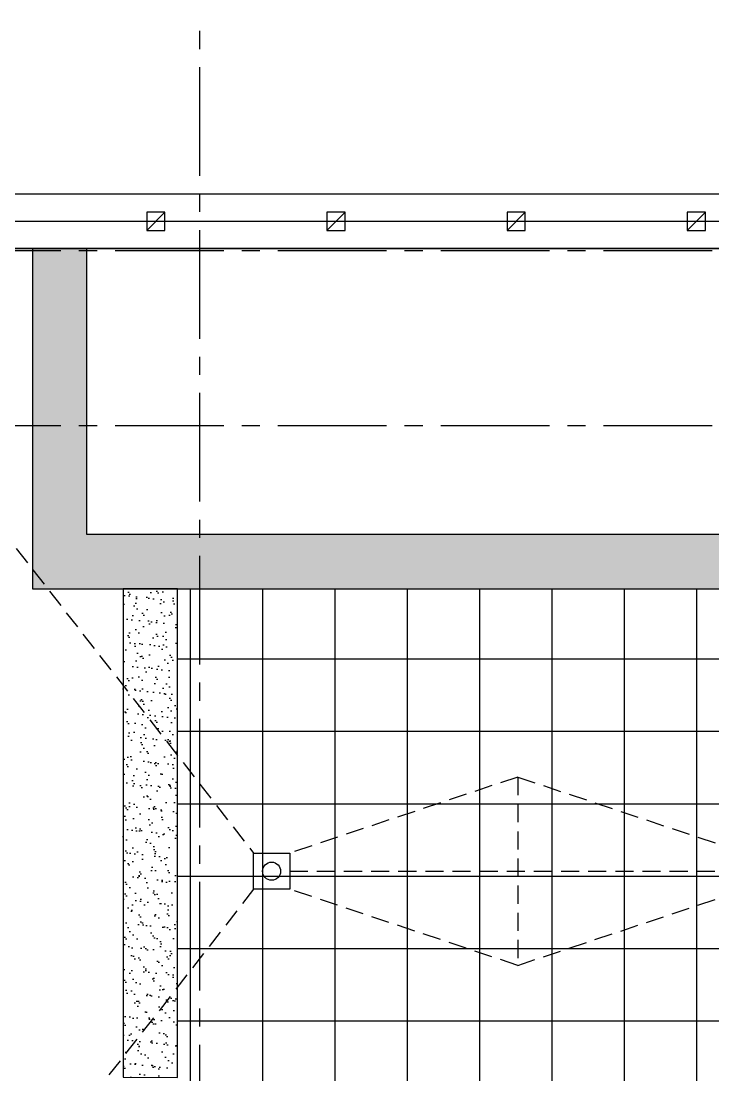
# Model space of a CAD drawing. Header units: inches. Extents: x 5931 to 10048, y 0 to 3185.
# Drawn here: x 7060.8 to 7290.3, y 1688 to 2037.3 of the extents above; entities that cross this region are included whole.
import ezdxf

# ---------------------------------------------------------------- set-up
doc = ezdxf.new("R2010")
doc.units = ezdxf.units.IN
doc.header["$LTSCALE"] = 48
doc.header["$MEASUREMENT"] = 0
for name, pattern in [('CENTER2', [1.125, 0.75, -0.125, 0.125, -0.125]), ('HIDDEN', [0.375, 0.25, -0.125]), ('HIDDEN2', [0.1875, 0.125, -0.0625])]:
    doc.linetypes.add(name, pattern=pattern)
for name, color, linetype in [('_0_Objects', 8, 'Continuous'), ('A-Flor-Pool-Acc', 8, 'Continuous'), ('A-Grid(3-32)', 8, 'CENTER2'), ('A-Roof-Drain', 8, 'Continuous')]:
    doc.layers.add(name, color=color, linetype=linetype)
pattern_1 = [(23.62222, (-6980.625, -1469.382), (1.2029912, 5.657064), [0, -4.56, 0, -5.1, 0, -4.875]), (353.62222, (-6980.625, -1469.382), (7.185037, 6.945848), [0, -2.46, 0, -4.11, 0, -1.575]), (313.62222, (-6984.2073, -1468.497), (9.0737883, -2.2243135), [0, -1.5, 0, -5.4, 0, -7.05]), (303.62222, (-6984.207, -1468.497), (9.386665, 0.393095), [0, -0.75, 0, -3.54, 0, -4.05])]

# ---------------------------------------------------------------- blocks, each defined once
blk = doc.blocks.new('1ST FLOOR - STRUCTURAL GRID')
at = {"layer": 'A-Grid(3-32)'}
for p, q in [((3104.5, -7426.01), (3104.5, -9520.75)), ((2104.5, -8080.75), (5927.38, -8080.75)), ((2104.5, -8138.75), (5927.38, -8138.75))]:
    blk.add_line(p, q, dxfattribs=at)
blk = doc.blocks.new('FPOST')
at = {"layer": 'A-Flor-Pool-Acc'}
blk.add_line((-0.25, -0.25), (0.25, 0.25), dxfattribs=at)
at = {"layer": 'A-Flor-Pool-Acc', "flags": 128}
blk.add_lwpolyline([(-0.25, -0.25), (0.25, -0.25), (0.25, 0.25), (-0.25, 0.25)], close=True, dxfattribs=at)
blk = doc.blocks.new('terrace')
at = {"layer": 'A-Flor-Pool-Acc'}
h = blk.add_hatch(dxfattribs=at)
h.set_pattern_fill('CCELEV', color=256, scale=3, angle=-13.8778, pattern_type=2)
h.set_pattern_definition(pattern_1)
h.paths.add_polyline_path([(387.87, 397.75), (102, 397.75), (102, 492.5), (84, 492.5), (84, 379.75), (405.75, 379.75), (405.75, 492.5), (387.75, 492.5)])
h = blk.add_hatch(dxfattribs=at)
h.set_pattern_fill('NET', color=256, scale=192, angle=-13.8778)
h.set_pattern_definition([(0, (-84203.073, -55726.147), (0, 24), []), (90, (-84203.073, -55726.147), (-24, 1e-15), [])])
h.paths.add_polyline_path([(489.75, 199.75), (357.75, 199.75), (357.75, 379.75), (132, 379.75), (132, 199.75), (1.12, 199.75), (1.12, 79.75), (488.62, 79.75)])
h = blk.add_hatch(dxfattribs=at)
h.set_pattern_fill('CCELEV', color=256, scale=3, angle=-13.8778, pattern_type=2)
h.set_pattern_definition(pattern_1)
h.paths.add_polyline_path([(132, 379.75), (114, 379.75), (114, 217.85), (132, 217.75)])
at = {"layer": 'A-Flor-Pool-Acc', "flags": 128}
for points in [[(489.37, 510.5), (0, 510.5)], [(483.37, 501.5), (5.37, 501.5)], [(488.62, 492.5), (1.12, 492.5)], [(488.62, 492.5), (1.12, 492.5)], [(387.87, 397.75), (102, 397.75), (102, 492.5), (84, 492.5), (84, 379.75), (405.75, 379.75), (405.75, 492.5), (387.75, 492.5), (387.87, 397.75)], [(132, 379.75), (114, 379.75), (114, 217.85), (132, 217.75), (132, 379.75)]]:
    blk.add_lwpolyline(points, dxfattribs=at)
for points in [[(1.12, 492.5), (488.62, 492.5), (488.62, 79.75), (1.12, 79.75)], [(1.12, 492.5), (1.12, 79.75), (488.62, 79.75), (488.62, 492.5)]]:
    blk.add_lwpolyline(points, close=True, dxfattribs=at)
at = {"layer": 'A-Flor-Pool-Acc', "xscale": 12, "yscale": 12, "zscale": 12, "rotation": 180.0000000000001}
for p in [(124.87, 501.5), (184.62, 501.5), (244.37, 501.5), (304.12, 501.5)]:
    blk.add_blockref('FPOST', p, dxfattribs=at)
blk = doc.blocks.new('Roof Drain')
blk.add_lwpolyline([(-6, 6), (6, 6), (6, -6), (-6, -6)], close=True)
blk.add_circle((0, 0), 3)

msp = doc.modelspace()

# ---------------------------------------------------------------- linework, layer by layer
at = {"layer": 'A-Roof-Drain', "linetype": 'HIDDEN2'}
for p, q in [((6981.75, 1961.88), (7137.88, 1761.51)), ((7225.5, 1786.72), (7149.88, 1761.51)), ((7225.5, 1786.72), (7301.13, 1761.51)), ((7225.5, 1786.72), (7225.5, 1724.3)), ((7149.88, 1755.51), (7301.13, 1755.51)), ((7137.88, 1749.51), (6981.75, 1549.13)), ((7225.5, 1724.3), (7149.88, 1749.51)), ((7225.5, 1724.3), (7301.13, 1749.51))]:
    msp.add_line(p, q, dxfattribs=at)

# ---------------------------------------------------------------- block references
at = {"layer": '_0_Objects', "linetype": 'HIDDEN'}
msp.add_blockref('1ST FLOOR - STRUCTURAL GRID', (4015.5, 10042.01), dxfattribs=at)
at = {"layer": '_0_Objects'}
msp.add_blockref('terrace', (6980.63, 1469.38), dxfattribs=at)
at = {"layer": 'A-Roof-Drain'}
msp.add_blockref('Roof Drain', (7143.88, 1755.51), dxfattribs=at)

doc.saveas('drawing.dxf')
